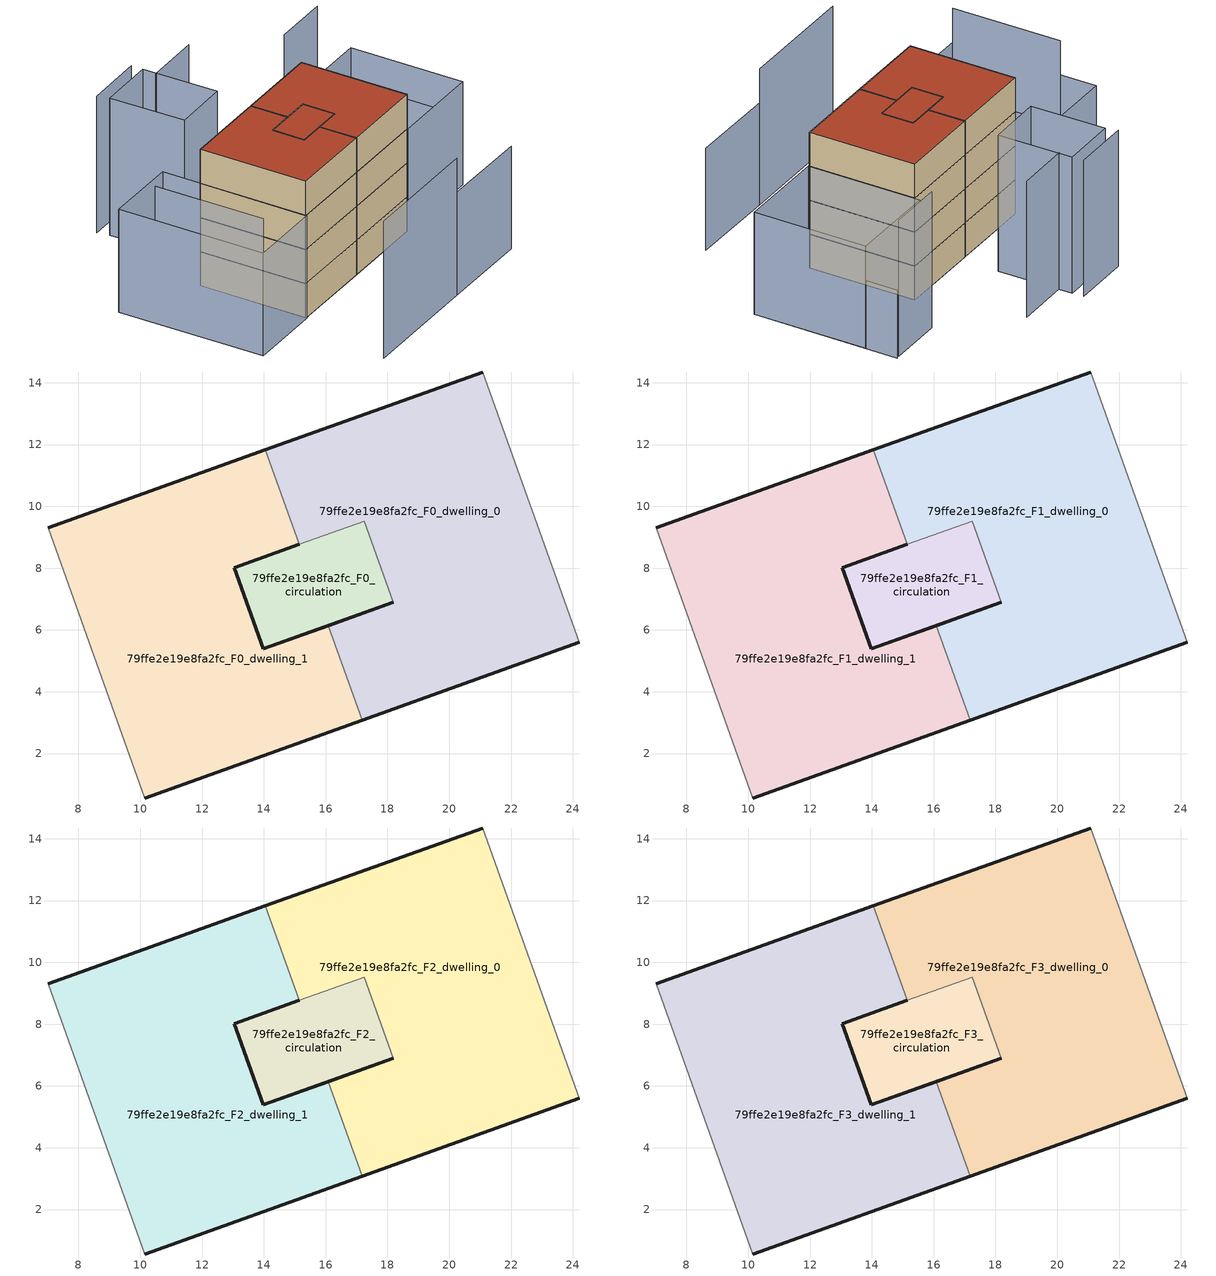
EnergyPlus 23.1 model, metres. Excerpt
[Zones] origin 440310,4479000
79ffe2e19e8fa2fc_F0_dwelling_0
 floor ground (EU_floor_Construction): 24.21,5.6 21.08,14.35 14.05,11.83 15.14,8.77 17.25,9.52 18.19,6.9 16.09,6.14 17.18,3.08 z0
 wall outside (EU_wall_Construction): 24.21,5.6 17.18,3.08 / 16.09,6.14 18.19,6.9 / 14.05,11.83 21.08,14.35 z0:3
 wall adiabatic (EU_wall_Construction): 21.08,14.35 24.21,5.6 z0:3
 wall to 79ffe2e19e8fa2fc_F0_dwelling_1 (EU_wall_Construction): 17.18,3.08 16.09,6.14 / 15.14,8.77 14.05,11.83 z0:3
 wall to 79ffe2e19e8fa2fc_F0_circulation (EU_wall_Construction): 18.19,6.9 17.25,9.52 15.14,8.77 z0:3
79ffe2e19e8fa2fc_F0_dwelling_1
 floor ground (EU_floor_Construction): 17.18,3.08 16.09,6.14 13.97,5.39 13.03,8.01 15.14,8.77 14.05,11.83 7.02,9.31 10.15,0.56 z0
 wall outside (EU_wall_Construction): 17.18,3.08 10.15,0.56 / 7.02,9.31 14.05,11.83 / 15.14,8.77 13.03,8.01 13.97,5.39 16.09,6.14 z0:3
 wall adiabatic (EU_wall_Construction): 10.15,0.56 7.02,9.31 z0:3
79ffe2e19e8fa2fc_F0_circulation
 floor ground (EU_floor_Construction): 18.19,6.9 17.25,9.52 13.03,8.01 13.97,5.39 z0
 wall outside (EU_wall_Construction): 18.19,6.9 13.97,5.39 13.04,8.01 / 13.03,8.01 15.14,8.77 z0:3
79ffe2e19e8fa2fc_F1_dwelling_0
 floor to 79ffe2e19e8fa2fc_F0_dwelling_0 (EU_floor_Construction): 24.21,5.6 21.08,14.35 14.05,11.83 15.14,8.77 17.25,9.52 18.19,6.9 16.08,6.14 17.18,3.08 z3
 wall outside (EU_wall_Construction): 24.21,5.6 17.18,3.08 / 16.09,6.14 18.19,6.9 / 14.05,11.83 21.08,14.35 z3:6
 wall adiabatic (EU_wall_Construction): 21.08,14.35 24.21,5.6 z3:6
 wall to 79ffe2e19e8fa2fc_F1_dwelling_1 (EU_wall_Construction): 17.18,3.08 16.09,6.14 / 15.14,8.77 14.05,11.83 z3:6
 wall to 79ffe2e19e8fa2fc_F1_circulation (EU_wall_Construction): 18.19,6.9 17.25,9.52 15.14,8.77 z3:6
79ffe2e19e8fa2fc_F1_dwelling_1
 floor to 79ffe2e19e8fa2fc_F0_dwelling_1 (EU_floor_Construction): 17.18,3.08 16.08,6.14 13.97,5.39 13.03,8.01 15.14,8.77 14.05,11.83 7.02,9.31 10.15,0.56 z3
 wall outside (EU_wall_Construction): 17.18,3.08 10.15,0.56 / 7.02,9.31 14.05,11.83 / 15.14,8.77 13.03,8.01 13.97,5.39 16.09,6.14 z3:6
 wall adiabatic (EU_wall_Construction): 10.15,0.56 7.02,9.31 z3:6
79ffe2e19e8fa2fc_F1_circulation
 floor to 79ffe2e19e8fa2fc_F0_circulation (EU_floor_Construction): 18.19,6.9 17.25,9.52 13.03,8.01 13.97,5.39 z3
 wall outside (EU_wall_Construction): 18.19,6.9 13.97,5.39 13.04,8.01 / 13.03,8.01 15.14,8.77 z3:6
79ffe2e19e8fa2fc_F2_dwelling_0
 floor to 79ffe2e19e8fa2fc_F1_dwelling_0 (EU_floor_Construction): 24.21,5.6 21.08,14.35 14.05,11.83 15.14,8.77 17.25,9.52 18.19,6.9 16.08,6.14 17.18,3.08 z6
 wall outside (EU_wall_Construction): 24.21,5.6 17.18,3.08 / 16.09,6.14 18.19,6.9 / 14.05,11.83 21.08,14.35 z6:9
 wall adiabatic (EU_wall_Construction): 21.08,14.35 24.21,5.6 z6:9
 wall to 79ffe2e19e8fa2fc_F2_dwelling_1 (EU_wall_Construction): 17.18,3.08 16.09,6.14 / 15.14,8.77 14.05,11.83 z6:9
 wall to 79ffe2e19e8fa2fc_F2_circulation (EU_wall_Construction): 18.19,6.9 17.25,9.52 15.14,8.77 z6:9
79ffe2e19e8fa2fc_F2_dwelling_1
 floor to 79ffe2e19e8fa2fc_F1_dwelling_1 (EU_floor_Construction): 17.18,3.08 16.08,6.14 13.97,5.39 13.03,8.01 15.14,8.77 14.05,11.83 7.02,9.31 10.15,0.56 z6
 wall outside (EU_wall_Construction): 17.18,3.08 10.15,0.56 / 7.02,9.31 14.05,11.83 / 15.14,8.77 13.03,8.01 13.97,5.39 16.09,6.14 z6:9
 wall adiabatic (EU_wall_Construction): 10.15,0.56 7.02,9.31 z6:9
79ffe2e19e8fa2fc_F2_circulation
 floor to 79ffe2e19e8fa2fc_F1_circulation (EU_floor_Construction): 18.19,6.9 17.25,9.52 13.03,8.01 13.97,5.39 z6
 wall outside (EU_wall_Construction): 18.19,6.9 13.97,5.39 13.04,8.01 / 13.03,8.01 15.14,8.77 z6:9
79ffe2e19e8fa2fc_F3_dwelling_0
 floor to 79ffe2e19e8fa2fc_F2_dwelling_0 (EU_floor_Construction): 24.21,5.6 21.08,14.35 14.05,11.83 15.14,8.77 17.25,9.52 18.19,6.9 16.08,6.14 17.18,3.08 z9
 wall outside (EU_wall_Construction): 24.21,5.6 17.18,3.08 / 16.09,6.14 18.19,6.9 / 14.05,11.83 21.08,14.35 z9:12
 wall adiabatic (EU_wall_Construction): 21.08,14.35 24.21,5.6 z9:12
 wall to 79ffe2e19e8fa2fc_F3_dwelling_1 (EU_wall_Construction): 17.18,3.08 16.09,6.14 / 15.14,8.77 14.05,11.83 z9:12
 wall to 79ffe2e19e8fa2fc_F3_circulation (EU_wall_Construction): 18.19,6.9 17.25,9.52 15.14,8.77 z9:12
 roof outside (EU_roof_Construction): 21.08,14.35 24.21,5.6 17.18,3.08 16.09,6.14 18.19,6.9 17.25,9.52 15.14,8.77 14.05,11.83 z12
79ffe2e19e8fa2fc_F3_dwelling_1
 floor to 79ffe2e19e8fa2fc_F2_dwelling_1 (EU_floor_Construction): 17.18,3.08 16.08,6.14 13.97,5.39 13.03,8.01 15.14,8.77 14.05,11.83 7.02,9.31 10.15,0.56 z9
 wall outside (EU_wall_Construction): 17.18,3.08 10.15,0.56 / 7.02,9.31 14.05,11.83 / 15.14,8.77 13.03,8.01 13.97,5.39 16.09,6.14 z9:12
 wall adiabatic (EU_wall_Construction): 10.15,0.56 7.02,9.31 z9:12
 roof outside (EU_roof_Construction): 14.05,11.83 15.14,8.77 13.03,8.01 13.97,5.39 16.09,6.14 17.18,3.08 10.15,0.56 7.02,9.31 z12
79ffe2e19e8fa2fc_F3_circulation
 floor to 79ffe2e19e8fa2fc_F2_circulation (EU_floor_Construction): 18.19,6.9 17.25,9.52 13.03,8.01 13.97,5.39 z9
 wall outside (EU_wall_Construction): 18.19,6.9 13.97,5.39 13.04,8.01 / 13.03,8.01 15.14,8.77 z9:12
 roof outside (EU_roof_Construction): 17.25,9.52 18.19,6.9 13.97,5.39 13.03,8.01 z12
shading: 10.93,-7.72 21.1,-4.06 / 0.92,7.26 4.13,-1.67 / 10.83,22.09 5.99,20.29 / 16.16,21.73 11.54,20.03 / 27.3,19.97 22.67,18.31 / 11.19,21.17 13.47,15.07 / 13.47,15.07 8.81,13.33 / 8.81,13.33 6.53,19.42 / 6.53,19.42 11.19,21.17 z0:12; 21.1,-4.06 28.59,-1.42 / 10.19,0.49 4.11,-1.69 / 4.11,-1.69 -0.16,10.23 / -0.16,10.23 5.92,12.4 / 5.92,12.4 10.19,0.49 / 28.51,17.49 31.82,8.23 / 31.82,8.23 24.27,5.53 / 24.27,5.53 20.96,14.79 / 20.96,14.79 28.51,17.49 z0:9; 31.81,8.23 27.57,20.12 z0:6
[Building]
EU S2 Campaign: North Axis=0; Terrain=City; Solar Distribution=FullExterior
[Site:Location]
Madrid: Latitude=40.5; Longitude=-3.5; Time Zone=1; Elevation=609
[SizingPeriod:WeatherFileDays]
AnnualSizingPeriod: Begin Month=1; Begin Day of Month=1; End Month=12; End Day of Month=31; Day of Week for Start Day=Monday; Use Weather File Daylight Saving Period=No; Use Weather File Rain and Snow Indicators=No
[MATERIAL]
EU_InternalMass_Material: Roughness=MediumRough; Thickness=0.1; Conductivity=1; Density=1800; Specific Heat=900; Thermal Absorptance=0.9; Solar Absorptance=0.7; Visible Absorptance=0.7
[MATERIAL:NOMASS] Roughness=MediumRough; Thermal Absorptance=0.9; Solar Absorptance=0.7; Visible Absorptance=0.7
Name | Thermal Resistance
EU_wall_NoMass | 1.60022
EU_roof_NoMass | 1.57597
EU_floor_NoMass | 0.470652
[CONSTRUCTION]
EU_wall_Construction: EU_wall_NoMass
EU_roof_Construction: EU_roof_NoMass
EU_floor_Construction: EU_floor_NoMass
EU_InternalMass_Construction: EU_InternalMass_Material
[ZONE] Type=1; Multiplier=1; Ceiling Height=autocalculate; Floor Area=autocalculate; Part of Total Floor Area=Yes
Name | Volume
79ffe2e19e8fa2fc_F0_dwelling_0; 79ffe2e19e8fa2fc_F1_dwelling_0; 79ffe2e19e8fa2fc_F2_dwelling_0; 79ffe2e19e8fa2fc_F3_dwelling_0 | 189.458
79ffe2e19e8fa2fc_F0_dwelling_1 | 189.449
79ffe2e19e8fa2fc_F1_dwelling_1; 79ffe2e19e8fa2fc_F2_dwelling_1; 79ffe2e19e8fa2fc_F3_dwelling_1 | 189.45
79ffe2e19e8fa2fc_F0_circulation | 37.4744
79ffe2e19e8fa2fc_F1_circulation; 79ffe2e19e8fa2fc_F2_circulation; 79ffe2e19e8fa2fc_F3_circulation | 37.474
[INTERNALMASS] Construction=EU_InternalMass_Construction; Surface Area=63.1533
Name | Zone or ZoneList
79ffe2e19e8fa2fc_F0_dwelling_0_EU_InternalMass | 79ffe2e19e8fa2fc_F0_dwelling_0
79ffe2e19e8fa2fc_F0_dwelling_1_EU_InternalMass | 79ffe2e19e8fa2fc_F0_dwelling_1
79ffe2e19e8fa2fc_F1_dwelling_0_EU_InternalMass | 79ffe2e19e8fa2fc_F1_dwelling_0
79ffe2e19e8fa2fc_F1_dwelling_1_EU_InternalMass | 79ffe2e19e8fa2fc_F1_dwelling_1
79ffe2e19e8fa2fc_F2_dwelling_0_EU_InternalMass | 79ffe2e19e8fa2fc_F2_dwelling_0
79ffe2e19e8fa2fc_F2_dwelling_1_EU_InternalMass | 79ffe2e19e8fa2fc_F2_dwelling_1
79ffe2e19e8fa2fc_F3_dwelling_0_EU_InternalMass | 79ffe2e19e8fa2fc_F3_dwelling_0
79ffe2e19e8fa2fc_F3_dwelling_1_EU_InternalMass | 79ffe2e19e8fa2fc_F3_dwelling_1
[OTHEREQUIPMENT] Fuel Type=Electricity; Design Level Calculation Method=Watts/Area; Power per Zone Floor Area=1; Fraction Latent=0; Fraction Radiant=0; Fraction Lost=0; Carbon Dioxide Generation Rate=0; EndUse Subcategory=EU_Step8_InternalGains
Name | Zone or ZoneList or Space or SpaceList | Schedule
EU_Step8_InternalGain_79ffe2e19e8fa2fc_F0_dwelling_0_f000 | 79ffe2e19e8fa2fc_F0_dwelling_0 | EU_Step8_GainSchedule_79ffe2e19e8fa2fc_F0_dwelling_0_f000
EU_Step8_InternalGain_79ffe2e19e8fa2fc_F0_dwelling_1_f000 | 79ffe2e19e8fa2fc_F0_dwelling_1 | EU_Step8_GainSchedule_79ffe2e19e8fa2fc_F0_dwelling_1_f000
EU_Step8_InternalGain_79ffe2e19e8fa2fc_F1_dwelling_0_f000 | 79ffe2e19e8fa2fc_F1_dwelling_0 | EU_Step8_GainSchedule_79ffe2e19e8fa2fc_F1_dwelling_0_f000
EU_Step8_InternalGain_79ffe2e19e8fa2fc_F1_dwelling_1_f000 | 79ffe2e19e8fa2fc_F1_dwelling_1 | EU_Step8_GainSchedule_79ffe2e19e8fa2fc_F1_dwelling_1_f000
EU_Step8_InternalGain_79ffe2e19e8fa2fc_F2_dwelling_0_f000 | 79ffe2e19e8fa2fc_F2_dwelling_0 | EU_Step8_GainSchedule_79ffe2e19e8fa2fc_F2_dwelling_0_f000
EU_Step8_InternalGain_79ffe2e19e8fa2fc_F2_dwelling_1_f000 | 79ffe2e19e8fa2fc_F2_dwelling_1 | EU_Step8_GainSchedule_79ffe2e19e8fa2fc_F2_dwelling_1_f000
EU_Step8_InternalGain_79ffe2e19e8fa2fc_F3_dwelling_0_f000 | 79ffe2e19e8fa2fc_F3_dwelling_0 | EU_Step8_GainSchedule_79ffe2e19e8fa2fc_F3_dwelling_0_f000
EU_Step8_InternalGain_79ffe2e19e8fa2fc_F3_dwelling_1_f000 | 79ffe2e19e8fa2fc_F3_dwelling_1 | EU_Step8_GainSchedule_79ffe2e19e8fa2fc_F3_dwelling_1_f000
[ZONEINFILTRATION:DESIGNFLOWRATE] Schedule=EU_AlwaysOn; Design Flow Rate Calculation Method=Flow/Area; Flow Rate per Floor Area=0.0005; Constant Term Coefficient=1; Temperature Term Coefficient=0; Velocity Term Coefficient=0; Velocity Squared Term Coefficient=0
Name | Zone or ZoneList or Space or SpaceList
EU_Circulation_Infiltration_79ffe2e19e8fa2fc_F0_circulation | 79ffe2e19e8fa2fc_F0_circulation
EU_Circulation_Infiltration_79ffe2e19e8fa2fc_F1_circulation | 79ffe2e19e8fa2fc_F1_circulation
EU_Circulation_Infiltration_79ffe2e19e8fa2fc_F2_circulation | 79ffe2e19e8fa2fc_F2_circulation
EU_Circulation_Infiltration_79ffe2e19e8fa2fc_F3_circulation | 79ffe2e19e8fa2fc_F3_circulation
[ZONEVENTILATION:DESIGNFLOWRATE] Schedule=EU_AlwaysOn; Design Flow Rate Calculation Method=AirChanges/Hour; Air Changes per Hour=0.480704; Ventilation Type=Natural; Fan Pressure Rise=0; Fan Total Efficiency=1; Constant Term Coefficient=1; Temperature Term Coefficient=0; Velocity Term Coefficient=0; Velocity Squared Term Coefficient=0; Minimum Indoor Temperature=-100; Maximum Indoor Temperature=100; Delta Temperature=-100; Minimum Outdoor Temperature=-100; Maximum Outdoor Temperature=100; Maximum Wind Speed=40
Name | Zone or ZoneList or Space or SpaceList
EU_ConstantAir_79ffe2e19e8fa2fc_F0_dwelling_0 | 79ffe2e19e8fa2fc_F0_dwelling_0
EU_ConstantAir_79ffe2e19e8fa2fc_F0_dwelling_1 | 79ffe2e19e8fa2fc_F0_dwelling_1
EU_ConstantAir_79ffe2e19e8fa2fc_F1_dwelling_0 | 79ffe2e19e8fa2fc_F1_dwelling_0
EU_ConstantAir_79ffe2e19e8fa2fc_F1_dwelling_1 | 79ffe2e19e8fa2fc_F1_dwelling_1
EU_ConstantAir_79ffe2e19e8fa2fc_F2_dwelling_0 | 79ffe2e19e8fa2fc_F2_dwelling_0
EU_ConstantAir_79ffe2e19e8fa2fc_F2_dwelling_1 | 79ffe2e19e8fa2fc_F2_dwelling_1
EU_ConstantAir_79ffe2e19e8fa2fc_F3_dwelling_0 | 79ffe2e19e8fa2fc_F3_dwelling_0
EU_ConstantAir_79ffe2e19e8fa2fc_F3_dwelling_1 | 79ffe2e19e8fa2fc_F3_dwelling_1
[HVACTEMPLATE:THERMOSTAT] Constant Heating Setpoint=20; Constant Cooling Setpoint=50
EU_HeatOnly_79ffe2e19e8fa2fc_F0_dwelling_0; EU_HeatOnly_79ffe2e19e8fa2fc_F0_dwelling_1; EU_HeatOnly_79ffe2e19e8fa2fc_F1_dwelling_0; EU_HeatOnly_79ffe2e19e8fa2fc_F1_dwelling_1; EU_HeatOnly_79ffe2e19e8fa2fc_F2_dwelling_0; EU_HeatOnly_79ffe2e19e8fa2fc_F2_dwelling_1; EU_HeatOnly_79ffe2e19e8fa2fc_F3_dwelling_0; EU_HeatOnly_79ffe2e19e8fa2fc_F3_dwelling_1
[HVACTEMPLATE:ZONE:IDEALLOADSAIRSYSTEM] System Availability Schedule=EU_AlwaysOn; Maximum Heating Supply Air Temperature=50; Minimum Cooling Supply Air Temperature=13; Maximum Heating Supply Air Humidity Ratio=0.0156; Minimum Cooling Supply Air Humidity Ratio=0.0077; Heating Limit=NoLimit; Cooling Limit=NoLimit; Heating Availability Schedule=EU_AlwaysOn; Cooling Availability Schedule=EU_CoolingOff; Dehumidification Control Type=ConstantSensibleHeatRatio; Cooling Sensible Heat Ratio=0.7; Dehumidification Setpoint=60; Humidification Control Type=None; Humidification Setpoint=30; Outdoor Air Method=None; Outdoor Air Flow Rate per Person=0.00944; Outdoor Air Flow Rate per Zone Floor Area=0; Outdoor Air Flow Rate per Zone=0; Demand Controlled Ventilation Type=None; Outdoor Air Economizer Type=NoEconomizer; Heat Recovery Type=None; Sensible Heat Recovery Effectiveness=0.7; Latent Heat Recovery Effectiveness=0.65
Name | Template Thermostat
79ffe2e19e8fa2fc_F0_dwelling_0 | EU_HeatOnly_79ffe2e19e8fa2fc_F0_dwelling_0
79ffe2e19e8fa2fc_F0_dwelling_1 | EU_HeatOnly_79ffe2e19e8fa2fc_F0_dwelling_1
79ffe2e19e8fa2fc_F1_dwelling_0 | EU_HeatOnly_79ffe2e19e8fa2fc_F1_dwelling_0
79ffe2e19e8fa2fc_F1_dwelling_1 | EU_HeatOnly_79ffe2e19e8fa2fc_F1_dwelling_1
79ffe2e19e8fa2fc_F2_dwelling_0 | EU_HeatOnly_79ffe2e19e8fa2fc_F2_dwelling_0
79ffe2e19e8fa2fc_F2_dwelling_1 | EU_HeatOnly_79ffe2e19e8fa2fc_F2_dwelling_1
79ffe2e19e8fa2fc_F3_dwelling_0 | EU_HeatOnly_79ffe2e19e8fa2fc_F3_dwelling_0
79ffe2e19e8fa2fc_F3_dwelling_1 | EU_HeatOnly_79ffe2e19e8fa2fc_F3_dwelling_1
[SIZING:ZONE] Zone Cooling Design Supply Air Temperature Input Method=SupplyAirTemperature; Zone Cooling Design Supply Air Temperature=13; Zone Heating Design Supply Air Temperature Input Method=SupplyAirTemperature; Zone Heating Design Supply Air Temperature=50; Zone Cooling Design Supply Air Humidity Ratio=0.008; Zone Heating Design Supply Air Humidity Ratio=0.008; Cooling Design Air Flow Method=DesignDay; Cooling Design Air Flow Rate=0; Cooling Minimum Air Flow per Zone Floor Area=0.000762; Cooling Minimum Air Flow=0; Cooling Minimum Air Flow Fraction=0.2; Heating Design Air Flow Method=DesignDay; Heating Design Air Flow Rate=0; Heating Maximum Air Flow per Zone Floor Area=0.002032; Heating Maximum Air Flow=0.141576; Heating Maximum Air Flow Fraction=0.3; Account for Dedicated Outdoor Air System=No; Dedicated Outdoor Air System Control Strategy=NeutralSupplyAir; Dedicated Outdoor Air Low Setpoint Temperature for Design=autosize; Dedicated Outdoor Air High Setpoint Temperature for Design=autosize; Zone Load Sizing Method=Sensible Load Only No Latent Load; Zone Latent Cooling Design Supply Air Humidity Ratio Input Method=HumidityRatioDifference; Zone Cooling Design Supply Air Humidity Ratio Difference=0.005; Zone Latent Heating Design Supply Air Humidity Ratio Input Method=HumidityRatioDifference; Zone Humidification Design Supply Air Humidity Ratio Difference=0.005
79ffe2e19e8fa2fc_F0_dwelling_0; 79ffe2e19e8fa2fc_F0_dwelling_1; 79ffe2e19e8fa2fc_F1_dwelling_0; 79ffe2e19e8fa2fc_F1_dwelling_1; 79ffe2e19e8fa2fc_F2_dwelling_0; 79ffe2e19e8fa2fc_F2_dwelling_1; 79ffe2e19e8fa2fc_F3_dwelling_0; 79ffe2e19e8fa2fc_F3_dwelling_1
[SCHEDULE:CONSTANT]
Name | Hourly Value
EU_AlwaysOn | 1
EU_CoolingOff | 0
[SCHEDULE:FILE] Column Number=1; Rows to Skip at Top=0; Number of Hours of Data=8760; Column Separator=Comma; Interpolate to Timestep=No; Minutes per Item=60; Adjust Schedule for Daylight Savings=Yes
Name | File
EU_Step8_GainSchedule_79ffe2e19e8fa2fc_F0_dwelling_0_f000 | ../../schedules/79ffe2e19e8fa2fc/79ffe2e19e8fa2fc_F0_dwelling_0_f000_gain.csv
EU_Step8_GainSchedule_79ffe2e19e8fa2fc_F0_dwelling_1_f000 | ../../schedules/79ffe2e19e8fa2fc/79ffe2e19e8fa2fc_F0_dwelling_1_f000_gain.csv
EU_Step8_GainSchedule_79ffe2e19e8fa2fc_F1_dwelling_0_f000 | ../../schedules/79ffe2e19e8fa2fc/79ffe2e19e8fa2fc_F1_dwelling_0_f000_gain.csv
EU_Step8_GainSchedule_79ffe2e19e8fa2fc_F1_dwelling_1_f000 | ../../schedules/79ffe2e19e8fa2fc/79ffe2e19e8fa2fc_F1_dwelling_1_f000_gain.csv
EU_Step8_GainSchedule_79ffe2e19e8fa2fc_F2_dwelling_0_f000 | ../../schedules/79ffe2e19e8fa2fc/79ffe2e19e8fa2fc_F2_dwelling_0_f000_gain.csv
EU_Step8_GainSchedule_79ffe2e19e8fa2fc_F2_dwelling_1_f000 | ../../schedules/79ffe2e19e8fa2fc/79ffe2e19e8fa2fc_F2_dwelling_1_f000_gain.csv
EU_Step8_GainSchedule_79ffe2e19e8fa2fc_F3_dwelling_0_f000 | ../../schedules/79ffe2e19e8fa2fc/79ffe2e19e8fa2fc_F3_dwelling_0_f000_gain.csv
EU_Step8_GainSchedule_79ffe2e19e8fa2fc_F3_dwelling_1_f000 | ../../schedules/79ffe2e19e8fa2fc/79ffe2e19e8fa2fc_F3_dwelling_1_f000_gain.csv
